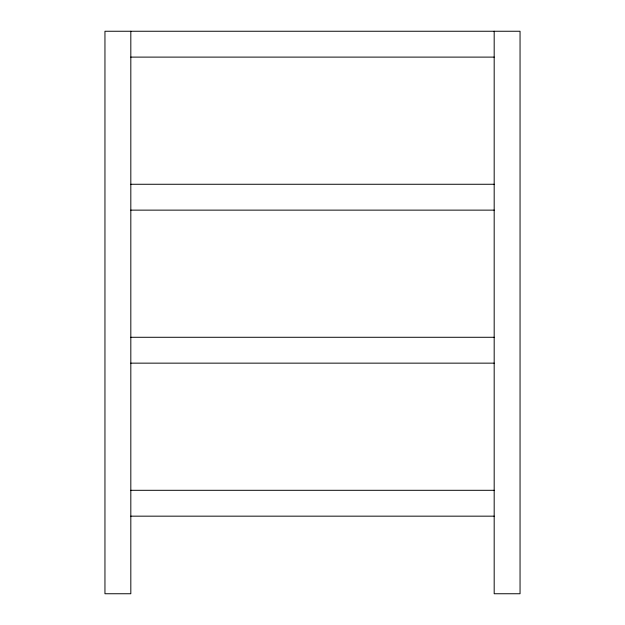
<?xml version="1.0" encoding="UTF-8"?>
<svg xmlns="http://www.w3.org/2000/svg" width="625" height="625" viewBox="0 0 625 625"><rect width="100%" height="100%" fill="white"/><g stroke="black" fill="none" stroke-linecap="round" stroke-linejoin="round"><path stroke-width="0.94" d="M130.82 57.109L494.18 57.109M130.82 184.266L494.18 184.266M130.82 210.133L494.18 210.133M130.82 337.281L494.18 337.281M130.82 363.148L494.18 363.148M130.82 490.305L494.18 490.305M130.82 516.164L494.18 516.164M494.18 31.25L494.18 593.75L520.047 593.75L520.047 31.25L104.953 31.25L104.953 593.75L130.82 593.75L130.82 31.25"/></g></svg>
